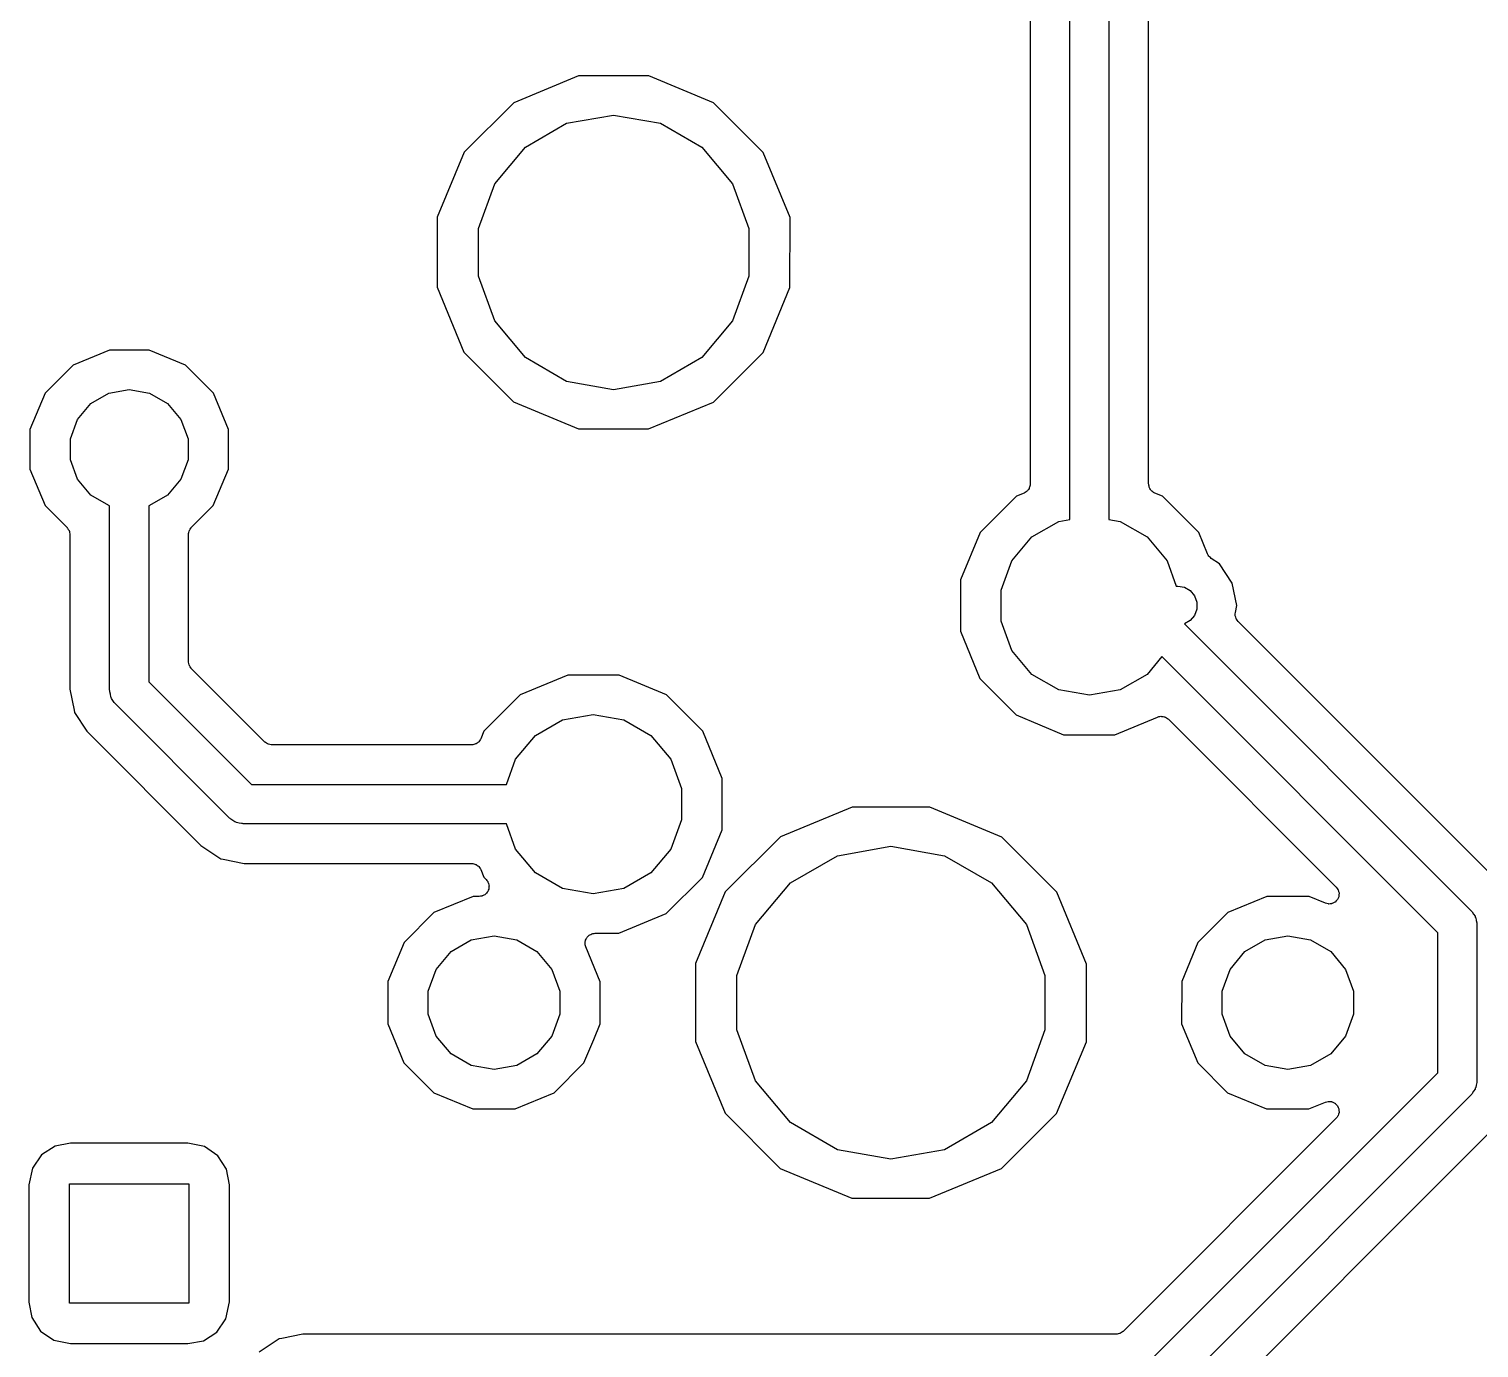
# Model space of a CAD drawing. Extents: x 30 to 169, y -146 to -30.
# Drawn here: x 71.72 to 90.28, y -121.42 to -104.54 of the extents above; entities that cross this region are included whole.
import ezdxf

# ---------------------------------------------------------------- set-up
doc = ezdxf.new("R2010")
doc.units = 0
doc.header["$MEASUREMENT"] = 0
doc.layers.add('BLACK', color=7, linetype='CONTINUOUS')

msp = doc.modelspace()

# ---------------------------------------------------------------- linework, layer by layer
at = {"layer": 'Black'}
for p, q in [((85.54, -98.29), (85.54, -110.817)), ((85.04, -110.817), (85.04, -98.3936)), ((86.048, -110.197), (86.048, -99.1065)), ((84.532, -101.864), (84.532, -110.362)), ((78.7528, -105.142), (77.9226, -105.485)), ((79.6511, -105.142), (78.7528, -105.142)), ((80.4807, -105.487), (79.6511, -105.142)), ((77.9226, -105.485), (77.2869, -106.119)), ((81.1154, -106.123), (80.4807, -105.487)), ((78.0708, -106.054), (78.5992, -105.749)), ((78.5992, -105.749), (79.2, -105.643)), ((79.2, -105.643), (79.8008, -105.749)), ((79.8008, -105.749), (80.3292, -106.054)), ((77.2869, -106.119), (76.9424, -106.949)), ((77.6787, -106.522), (78.0708, -106.054)), ((80.3292, -106.054), (80.7213, -106.522)), ((81.4584, -106.953), (81.1154, -106.123)), ((77.47, -107.095), (77.6787, -106.522)), ((80.7213, -106.522), (80.93, -107.095)), ((76.9424, -106.949), (76.9416, -107.847)), ((81.4576, -107.851), (81.4584, -106.953)), ((77.47, -107.705), (77.47, -107.095)), ((80.93, -107.095), (80.93, -107.705)), ((77.6787, -108.278), (77.47, -107.705)), ((80.93, -107.705), (80.7213, -108.278)), ((76.9416, -107.847), (77.2846, -108.677)), ((81.1131, -108.681), (81.4576, -107.851)), ((78.0708, -108.746), (77.6787, -108.278)), ((80.7213, -108.278), (80.3292, -108.746)), ((72.7485, -108.65), (72.2815, -108.843)), ((73.2537, -108.65), (72.7485, -108.65)), ((73.7203, -108.844), (73.2537, -108.65)), ((77.2846, -108.677), (77.9193, -109.313)), ((78.5992, -109.051), (78.0708, -108.746)), ((80.3292, -108.746), (79.8008, -109.051)), ((80.4774, -109.315), (81.1131, -108.681)), ((72.2815, -108.843), (71.924, -109.2)), ((74.0773, -109.202), (73.7203, -108.844)), ((79.2, -109.157), (78.5992, -109.051)), ((79.8008, -109.051), (79.2, -109.157)), ((71.924, -109.2), (71.7302, -109.666)), ((72.5083, -109.334), (72.7384, -109.201)), ((72.7384, -109.201), (73, -109.155)), ((73, -109.155), (73.2616, -109.201)), ((73.2616, -109.201), (73.4917, -109.334)), ((74.2702, -109.668), (74.0773, -109.202)), ((77.9193, -109.313), (78.7489, -109.658)), ((72.3376, -109.538), (72.5083, -109.334)), ((73.4917, -109.334), (73.6624, -109.538)), ((79.6472, -109.658), (80.4774, -109.315)), ((71.7302, -109.666), (71.7298, -110.172)), ((72.2467, -109.787), (72.3376, -109.538)), ((73.6624, -109.538), (73.7533, -109.787)), ((74.2698, -110.174), (74.2702, -109.668)), ((78.7489, -109.658), (79.6472, -109.658)), ((72.2467, -110.053), (72.2467, -109.787)), ((73.7533, -109.787), (73.7533, -110.053)), ((72.3376, -110.302), (72.2467, -110.053)), ((73.7533, -110.053), (73.6624, -110.302)), ((71.7298, -110.172), (71.9227, -110.638)), ((74.076, -110.64), (74.2698, -110.174)), ((86.048, -110.362), (86.048, -110.197)), ((72.5083, -110.506), (72.3376, -110.302)), ((73.6624, -110.302), (73.4917, -110.506)), ((84.5176, -110.421), (84.5092, -110.432)), ((84.5201, -110.413), (84.5176, -110.421)), ((84.5243, -110.405), (84.5201, -110.413)), ((84.5267, -110.392), (84.5243, -110.405)), ((84.5309, -110.379), (84.5267, -110.392)), ((84.532, -110.362), (84.5305, -110.37)), ((84.5305, -110.37), (84.5309, -110.379)), ((86.0494, -110.37), (86.048, -110.362)), ((86.0491, -110.379), (86.0494, -110.37)), ((86.0532, -110.392), (86.0491, -110.379)), ((86.0557, -110.406), (86.0532, -110.392)), ((86.0598, -110.413), (86.0557, -110.406)), ((86.0623, -110.421), (86.0598, -110.413)), ((86.0708, -110.432), (86.0623, -110.421)), ((72.7384, -110.639), (72.5083, -110.506)), ((73.4917, -110.506), (73.2616, -110.639)), ((84.356, -110.52), (83.8912, -110.984)), ((84.4535, -110.479), (84.356, -110.52)), ((84.4606, -110.475), (84.4535, -110.479)), ((84.4685, -110.472), (84.4606, -110.475)), ((84.4791, -110.463), (84.4685, -110.472)), ((84.4907, -110.456), (84.4791, -110.463)), ((84.4958, -110.449), (84.4907, -110.456)), ((84.5023, -110.444), (84.4958, -110.449)), ((84.5092, -110.432), (84.5023, -110.444)), ((86.0777, -110.444), (86.0708, -110.432)), ((86.0841, -110.449), (86.0777, -110.444)), ((86.0891, -110.456), (86.0841, -110.449)), ((86.1008, -110.463), (86.0891, -110.456)), ((86.1115, -110.472), (86.1008, -110.463)), ((86.1193, -110.475), (86.1115, -110.472)), ((86.1263, -110.48), (86.1193, -110.475)), ((86.2264, -110.521), (86.1263, -110.48)), ((86.6905, -110.986), (86.2264, -110.521)), ((71.9227, -110.638), (72.2049, -110.921)), ((72.75, -110.641), (72.7384, -110.639)), ((72.75, -113), (72.75, -110.641)), ((73.2616, -110.639), (73.25, -110.641)), ((73.25, -110.641), (73.25, -112.896)), ((73.7953, -110.921), (74.076, -110.64)), ((72.2049, -110.921), (72.2081, -110.926)), ((72.2081, -110.926), (72.2123, -110.929)), ((72.2123, -110.929), (72.2206, -110.944)), ((72.2206, -110.944), (72.2301, -110.957)), ((72.2301, -110.957), (72.2316, -110.963)), ((72.2316, -110.963), (72.2343, -110.967)), ((72.2343, -110.967), (72.2372, -110.984)), ((72.2372, -110.984), (72.2415, -111)), ((73.7585, -110.999), (73.7628, -110.983)), ((73.7628, -110.983), (73.7657, -110.967)), ((73.7657, -110.967), (73.7685, -110.962)), ((73.7685, -110.962), (73.7699, -110.957)), ((73.7699, -110.957), (73.7794, -110.943)), ((73.7794, -110.943), (73.7877, -110.929)), ((73.7877, -110.929), (73.792, -110.925)), ((73.792, -110.925), (73.7953, -110.921)), ((83.8912, -110.984), (83.6393, -111.59)), ((84.5525, -111.041), (84.8976, -110.842)), ((84.8976, -110.842), (85.04, -110.817)), ((85.54, -110.817), (85.6824, -110.842)), ((85.6824, -110.842), (86.0275, -111.041)), ((72.2415, -111), (72.241, -111.005)), ((72.241, -111.005), (72.242, -111.011)), ((72.242, -111.011), (72.242, -112.987)), ((73.758, -111.01), (73.759, -111.005)), ((73.758, -112.633), (73.758, -111.01)), ((73.759, -111.005), (73.7585, -110.999)), ((84.2964, -111.346), (84.5525, -111.041)), ((86.0275, -111.041), (86.2836, -111.346)), ((86.8033, -111.259), (86.6905, -110.986)), ((84.1601, -111.721), (84.2964, -111.346)), ((86.2836, -111.346), (86.4015, -111.67)), ((86.8115, -111.272), (86.8033, -111.259)), ((86.8183, -111.286), (86.8115, -111.272)), ((86.8233, -111.291), (86.8183, -111.286)), ((86.827, -111.296), (86.8233, -111.291)), ((86.8391, -111.306), (86.827, -111.296)), ((86.8501, -111.316), (86.8391, -111.306)), ((86.9542, -111.386), (86.8501, -111.316)), ((87.118, -111.631), (86.9542, -111.386)), ((83.6393, -111.59), (83.6387, -112.247)), ((84.1601, -112.119), (84.1601, -111.721)), ((86.4015, -111.67), (86.42, -111.67)), ((86.42, -111.67), (86.5055, -111.685)), ((86.5055, -111.685), (86.5807, -111.728)), ((87.1755, -111.92), (87.118, -111.631)), ((86.5807, -111.728), (86.6365, -111.795)), ((86.6365, -111.795), (86.6662, -111.877)), ((86.6662, -111.877), (86.6662, -111.963)), ((86.6365, -112.045), (86.5807, -112.112)), ((86.6662, -111.963), (86.6365, -112.045)), ((87.1563, -112.042), (87.1579, -112.024)), ((87.1574, -112.046), (87.1563, -112.042)), ((87.1573, -112.051), (87.1574, -112.046)), ((87.1631, -112.068), (87.1573, -112.051)), ((87.1579, -112.024), (87.1583, -112.007)), ((87.1583, -112.007), (87.1755, -111.92)), ((87.1678, -112.085), (87.1631, -112.068)), ((87.1702, -112.088), (87.1678, -112.085)), ((87.1715, -112.092), (87.1702, -112.088)), ((87.1828, -112.106), (87.1715, -112.092)), ((83.6387, -112.247), (83.8895, -112.854)), ((84.2964, -112.494), (84.1601, -112.119)), ((86.5807, -112.112), (86.5074, -112.154)), ((86.5074, -112.154), (90.1768, -115.823)), ((87.1931, -112.121), (87.1828, -112.106)), ((90.5271, -115.455), (87.1931, -112.121)), ((73.759, -112.639), (73.758, -112.633)), ((73.7585, -112.644), (73.759, -112.639)), ((73.7628, -112.661), (73.7585, -112.644)), ((84.5525, -112.799), (84.2964, -112.494)), ((86.2182, -112.572), (86.0275, -112.799)), ((89.75, -116.104), (86.2182, -112.572)), ((73.7657, -112.677), (73.7628, -112.661)), ((73.7685, -112.682), (73.7657, -112.677)), ((73.7699, -112.687), (73.7685, -112.682)), ((73.7794, -112.701), (73.7699, -112.687)), ((73.7877, -112.715), (73.7794, -112.701)), ((73.792, -112.719), (73.7877, -112.715)), ((73.7952, -112.723), (73.792, -112.719)), ((74.7368, -113.665), (73.7952, -112.723)), ((78.613, -112.809), (78.006, -113.06)), ((79.2698, -112.809), (78.613, -112.809)), ((79.8764, -113.061), (79.2698, -112.809)), ((84.8976, -112.998), (84.5525, -112.799)), ((86.0275, -112.799), (85.6824, -112.998)), ((72.242, -112.987), (72.2957, -113.258)), ((72.7519, -113.011), (72.75, -113)), ((72.751, -113.022), (72.7519, -113.011)), ((72.7594, -113.053), (72.751, -113.022)), ((73.25, -112.896), (74.5636, -114.21)), ((83.8895, -112.854), (84.3536, -113.319)), ((85.29, -113.067), (84.8976, -112.998)), ((85.6824, -112.998), (85.29, -113.067)), ((72.7651, -113.086), (72.7594, -113.053)), ((72.7706, -113.095), (72.7651, -113.086)), ((72.7734, -113.106), (72.7706, -113.095)), ((72.7922, -113.132), (72.7734, -113.106)), ((72.8085, -113.161), (72.7922, -113.132)), ((72.8169, -113.168), (72.8085, -113.161)), ((72.8232, -113.177), (72.8169, -113.168)), ((74.2832, -114.637), (72.8232, -113.177)), ((78.006, -113.06), (77.5412, -113.524)), ((80.3405, -113.526), (79.8764, -113.061)), ((72.2957, -113.258), (72.2957, -113.258)), ((72.2957, -113.258), (72.302, -113.289)), ((72.302, -113.289), (72.4587, -113.524)), ((78.2025, -113.581), (78.5476, -113.382)), ((78.5476, -113.382), (78.94, -113.313)), ((78.94, -113.313), (79.3324, -113.382)), ((79.3324, -113.382), (79.6775, -113.581)), ((84.3536, -113.319), (84.9602, -113.571)), ((85.617, -113.571), (86.163, -113.346)), ((86.163, -113.346), (86.1711, -113.344)), ((86.1711, -113.344), (86.1786, -113.34)), ((86.1786, -113.34), (86.1925, -113.339)), ((86.1925, -113.339), (86.206, -113.336)), ((86.206, -113.336), (86.2143, -113.337)), ((86.2143, -113.337), (86.2225, -113.337)), ((86.2225, -113.337), (86.236, -113.34)), ((86.236, -113.34), (86.2498, -113.342)), ((86.2498, -113.342), (86.2571, -113.346)), ((86.2571, -113.346), (86.2651, -113.348)), ((86.2651, -113.348), (86.2765, -113.356)), ((86.2765, -113.356), (86.2889, -113.362)), ((86.2889, -113.362), (86.2945, -113.368)), ((86.2945, -113.368), (86.3013, -113.373)), ((86.3013, -113.373), (88.4491, -115.521)), ((72.4587, -113.524), (72.4729, -113.545)), ((72.4729, -113.545), (73.9152, -114.987)), ((77.5412, -113.524), (77.4996, -113.624)), ((77.9464, -113.886), (78.2025, -113.581)), ((79.6775, -113.581), (79.9336, -113.886)), ((80.5913, -114.133), (80.3405, -113.526)), ((84.9602, -113.571), (85.617, -113.571)), ((74.7414, -113.668), (74.7368, -113.665)), ((74.7449, -113.672), (74.7414, -113.668)), ((74.7593, -113.681), (74.7449, -113.672)), ((74.7729, -113.69), (74.7593, -113.681)), ((74.7783, -113.692), (74.7729, -113.69)), ((74.7831, -113.694), (74.7783, -113.692)), ((74.7995, -113.697), (74.7831, -113.694)), ((74.8155, -113.702), (74.7995, -113.697)), ((74.8211, -113.701), (74.8155, -113.702)), ((74.8266, -113.702), (74.8211, -113.701)), ((77.3823, -113.702), (74.8266, -113.702)), ((77.3905, -113.701), (77.3823, -113.702)), ((77.3988, -113.701), (77.3905, -113.701)), ((77.412, -113.697), (77.3988, -113.701)), ((77.4257, -113.694), (77.412, -113.697)), ((77.4329, -113.69), (77.4257, -113.694)), ((77.4408, -113.688), (77.4329, -113.69)), ((77.4519, -113.679), (77.4408, -113.688)), ((77.4639, -113.672), (77.4519, -113.679)), ((77.4693, -113.666), (77.4639, -113.672)), ((77.4759, -113.661), (77.4693, -113.666)), ((77.4833, -113.649), (77.4759, -113.661)), ((77.4923, -113.638), (77.4833, -113.649)), ((77.4951, -113.631), (77.4923, -113.638)), ((77.4996, -113.624), (77.4951, -113.631)), ((77.8285, -114.21), (77.9464, -113.886)), ((79.9336, -113.886), (80.0699, -114.261)), ((80.5907, -114.79), (80.5913, -114.133)), ((74.5636, -114.21), (77.8285, -114.21)), ((80.0699, -114.261), (80.0699, -114.659)), ((82.2545, -114.498), (81.3346, -114.878)), ((83.2498, -114.499), (82.2545, -114.498)), ((84.1691, -114.88), (83.2498, -114.499)), ((74.2922, -114.643), (74.2832, -114.637)), ((74.2993, -114.652), (74.2922, -114.643)), ((74.3276, -114.668), (74.2993, -114.652)), ((74.3543, -114.687), (74.3276, -114.668)), ((74.365, -114.689), (74.3543, -114.687)), ((74.3745, -114.695), (74.365, -114.689)), ((74.4067, -114.701), (74.3745, -114.695)), ((80.0699, -114.659), (79.9336, -115.034)), ((74.4382, -114.709), (74.4067, -114.701)), ((74.4492, -114.708), (74.4382, -114.709)), ((74.46, -114.71), (74.4492, -114.708)), ((77.8285, -114.71), (74.46, -114.71)), ((77.9464, -115.034), (77.8285, -114.71)), ((80.3388, -115.396), (80.5907, -114.79)), ((81.3346, -114.878), (80.6302, -115.581)), ((84.8722, -115.585), (84.1691, -114.88)), ((73.9152, -114.987), (74.1709, -115.158)), ((78.2025, -115.339), (77.9464, -115.034)), ((79.9336, -115.034), (79.6775, -115.339)), ((82.0654, -115.119), (82.75, -114.998)), ((82.75, -114.998), (83.4346, -115.119)), ((74.1709, -115.158), (74.2023, -115.164)), ((74.2023, -115.164), (74.2023, -115.164)), ((74.2023, -115.164), (74.4725, -115.218)), ((74.4725, -115.218), (77.3819, -115.218)), ((77.3819, -115.218), (77.3902, -115.219)), ((77.3902, -115.219), (77.3986, -115.219)), ((77.3986, -115.219), (77.4117, -115.223)), ((77.4117, -115.223), (77.4253, -115.226)), ((77.4253, -115.226), (77.4326, -115.23)), ((77.4326, -115.23), (77.4406, -115.232)), ((77.4406, -115.232), (77.4516, -115.241)), ((77.4516, -115.241), (77.4635, -115.248)), ((77.4635, -115.248), (77.4689, -115.254)), ((81.4634, -115.467), (82.0654, -115.119)), ((83.4346, -115.119), (84.0365, -115.467)), ((77.4689, -115.254), (77.4756, -115.259)), ((77.4756, -115.259), (77.483, -115.271)), ((77.483, -115.271), (77.4919, -115.281)), ((77.4919, -115.281), (77.4947, -115.289)), ((77.4947, -115.289), (77.4993, -115.297)), ((77.4993, -115.297), (77.5395, -115.394)), ((77.5395, -115.394), (77.5697, -115.424)), ((77.5697, -115.424), (77.5792, -115.438)), ((77.5792, -115.438), (77.5899, -115.451)), ((78.5476, -115.538), (78.2025, -115.339)), ((79.6775, -115.339), (79.3324, -115.538)), ((79.874, -115.86), (80.3388, -115.396)), ((77.5526, -115.618), (77.5375, -115.625)), ((77.5565, -115.614), (77.5526, -115.618)), ((77.5614, -115.611), (77.5565, -115.614)), ((77.572, -115.599), (77.5614, -115.611)), ((77.5838, -115.587), (77.572, -115.599)), ((77.5861, -115.582), (77.5838, -115.587)), ((77.5897, -115.578), (77.5861, -115.582)), ((77.5954, -115.562), (77.5897, -115.578)), ((77.5899, -115.451), (77.5918, -115.456)), ((77.5918, -115.456), (77.595, -115.46)), ((77.595, -115.46), (77.5992, -115.476)), ((77.6025, -115.547), (77.5954, -115.562)), ((77.5992, -115.476), (77.6049, -115.492)), ((77.6029, -115.541), (77.6025, -115.547)), ((77.6049, -115.536), (77.6029, -115.541)), ((77.6049, -115.492), (77.6049, -115.498)), ((77.6049, -115.498), (77.6063, -115.503)), ((77.6063, -115.503), (77.6049, -115.519)), ((77.6049, -115.519), (77.6049, -115.536)), ((78.94, -115.607), (78.5476, -115.538)), ((79.3324, -115.538), (78.94, -115.607)), ((80.6302, -115.581), (80.2485, -116.5)), ((81.0166, -115.999), (81.4634, -115.467)), ((84.0365, -115.467), (84.4834, -115.999)), ((85.2523, -116.505), (84.8722, -115.585)), ((88.4491, -115.521), (88.4602, -115.537)), ((88.4602, -115.537), (88.472, -115.552)), ((88.472, -115.552), (88.4728, -115.555)), ((88.4728, -115.555), (88.4744, -115.557)), ((88.4744, -115.557), (88.4794, -115.576)), ((88.4794, -115.576), (88.4852, -115.594)), ((88.4841, -115.619), (88.4833, -115.638)), ((88.4858, -115.6), (88.4841, -115.619)), ((88.4852, -115.594), (88.4851, -115.597)), ((88.4851, -115.597), (88.4858, -115.6)), ((77.4009, -115.641), (76.9013, -115.847)), ((77.4797, -115.641), (77.4009, -115.641)), ((77.4961, -115.638), (77.4797, -115.641)), ((77.5126, -115.637), (77.4961, -115.638)), ((77.5176, -115.634), (77.5126, -115.637)), ((77.5231, -115.633), (77.5176, -115.634)), ((77.5375, -115.625), (77.5231, -115.633)), ((87.5609, -115.641), (87.0613, -115.847)), ((88.1015, -115.641), (87.5609, -115.641)), ((88.3106, -115.728), (88.1015, -115.641)), ((88.3295, -115.732), (88.3106, -115.728)), ((88.3482, -115.737), (88.3295, -115.732)), ((88.351, -115.737), (88.3482, -115.737)), ((88.3536, -115.738), (88.351, -115.737)), ((88.3729, -115.735), (88.3536, -115.738)), ((88.3922, -115.734), (88.3729, -115.735)), ((88.3947, -115.732), (88.3922, -115.734)), ((88.3974, -115.732), (88.3947, -115.732)), ((88.4146, -115.723), (88.3974, -115.732)), ((88.4321, -115.715), (88.4146, -115.723)), ((88.4341, -115.713), (88.4321, -115.715)), ((88.4365, -115.712), (88.4341, -115.713)), ((88.4496, -115.697), (88.4365, -115.712)), ((88.4633, -115.684), (88.4496, -115.697)), ((88.4645, -115.681), (88.4633, -115.684)), ((88.4663, -115.679), (88.4645, -115.681)), ((88.4738, -115.661), (88.4663, -115.679)), ((88.482, -115.644), (88.4738, -115.661)), ((88.4822, -115.641), (88.482, -115.644)), ((88.4833, -115.638), (88.4822, -115.641)), ((76.9013, -115.847), (76.5187, -116.229)), ((79.267, -116.111), (79.874, -115.86)), ((87.0613, -115.847), (86.6787, -116.229)), ((90.1768, -115.823), (90.1831, -115.832)), ((90.1831, -115.832), (90.1915, -115.839)), ((90.1915, -115.839), (90.2078, -115.868)), ((90.2078, -115.868), (90.2266, -115.894)), ((90.2266, -115.894), (90.2294, -115.905)), ((90.2294, -115.905), (90.2349, -115.914)), ((90.2349, -115.914), (90.2406, -115.947)), ((90.2406, -115.947), (90.249, -115.978)), ((90.249, -115.978), (90.2481, -115.989)), ((90.2481, -115.989), (90.25, -116)), ((77.3779, -116.197), (77.67, -116.146)), ((77.67, -116.146), (77.9621, -116.197)), ((78.8482, -116.187), (78.853, -116.174)), ((78.853, -116.174), (78.8584, -116.168)), ((78.8584, -116.168), (78.8622, -116.161)), ((78.8622, -116.161), (78.8724, -116.151)), ((78.8724, -116.151), (78.8814, -116.141)), ((78.8814, -116.141), (78.8886, -116.136)), ((78.8886, -116.136), (78.8948, -116.131)), ((78.8948, -116.131), (78.9076, -116.126)), ((78.9076, -116.126), (78.9196, -116.119)), ((78.9196, -116.119), (78.9278, -116.117)), ((78.9278, -116.117), (78.9355, -116.114)), ((78.9355, -116.114), (78.9494, -116.113)), ((78.9494, -116.113), (78.963, -116.111)), ((78.963, -116.111), (79.267, -116.111)), ((80.7789, -116.652), (81.0166, -115.999)), ((84.4834, -115.999), (84.7211, -116.652)), ((87.5379, -116.197), (87.83, -116.146)), ((87.83, -116.146), (88.1221, -116.197)), ((89.75, -117.896), (89.75, -116.104)), ((90.25, -116), (90.25, -118)), ((76.5187, -116.229), (76.3113, -116.729)), ((76.9303, -116.573), (77.121, -116.346)), ((77.121, -116.346), (77.3779, -116.197)), ((77.9621, -116.197), (78.219, -116.346)), ((78.219, -116.346), (78.4097, -116.573)), ((78.836, -116.243), (78.8378, -116.23)), ((78.8378, -116.252), (78.836, -116.243)), ((78.8378, -116.23), (78.8379, -116.216)), ((78.8378, -116.26), (78.8378, -116.252)), ((78.8425, -116.273), (78.8378, -116.26)), ((78.8379, -116.216), (78.8407, -116.208)), ((78.8407, -116.208), (78.8418, -116.2)), ((78.8418, -116.2), (78.8482, -116.187)), ((78.8455, -116.287), (78.8425, -116.273)), ((79.0291, -116.731), (78.8455, -116.287)), ((86.6787, -116.229), (86.4713, -116.729)), ((87.0903, -116.573), (87.281, -116.346)), ((87.281, -116.346), (87.5379, -116.197)), ((88.1221, -116.197), (88.379, -116.346)), ((88.379, -116.346), (88.5697, -116.573)), ((80.2485, -116.5), (80.2477, -117.495)), ((85.2515, -117.5), (85.2523, -116.505)), ((76.3113, -116.729), (76.3109, -117.269)), ((76.8288, -116.852), (76.9303, -116.573)), ((78.4097, -116.573), (78.5112, -116.852)), ((79.0287, -117.271), (79.0291, -116.731)), ((80.7789, -117.348), (80.7789, -116.652)), ((84.7211, -116.652), (84.7211, -117.348)), ((86.4713, -116.729), (86.4709, -117.269)), ((86.9888, -116.852), (87.0903, -116.573)), ((88.5697, -116.573), (88.6712, -116.852)), ((76.8288, -117.148), (76.8288, -116.852)), ((78.5112, -116.852), (78.5112, -117.148)), ((86.9888, -117.148), (86.9888, -116.852)), ((88.6712, -116.852), (88.6712, -117.148)), ((76.3109, -117.269), (76.5173, -117.769)), ((76.9303, -117.427), (76.8288, -117.148)), ((78.5112, -117.148), (78.4097, -117.427)), ((78.9454, -117.472), (79.0287, -117.271)), ((86.4709, -117.269), (86.6773, -117.769)), ((87.0903, -117.427), (86.9888, -117.148)), ((88.6712, -117.148), (88.5697, -117.427)), ((77.121, -117.654), (76.9303, -117.427)), ((78.4097, -117.427), (78.219, -117.654)), ((78.8213, -117.771), (78.9454, -117.472)), ((81.0166, -118.001), (80.7789, -117.348)), ((84.7211, -117.348), (84.4834, -118.001)), ((87.281, -117.654), (87.0903, -117.427)), ((88.5697, -117.427), (88.379, -117.654)), ((77.3779, -117.803), (77.121, -117.654)), ((78.219, -117.654), (77.9621, -117.803)), ((80.2477, -117.495), (80.6278, -118.415)), ((84.8698, -118.419), (85.2515, -117.5)), ((87.5379, -117.803), (87.281, -117.654)), ((88.379, -117.654), (88.1221, -117.803)), ((76.5173, -117.769), (76.8992, -118.151)), ((77.67, -117.854), (77.3779, -117.803)), ((77.9621, -117.803), (77.67, -117.854)), ((78.4387, -118.153), (78.8213, -117.771)), ((86.6773, -117.769), (87.0592, -118.151)), ((87.83, -117.854), (87.5379, -117.803)), ((88.1221, -117.803), (87.83, -117.854)), ((81.4634, -118.533), (81.0166, -118.001)), ((84.4834, -118.001), (84.0365, -118.533)), ((85.8964, -121.75), (89.75, -117.896)), ((90.249, -118.022), (90.2406, -118.053)), ((90.25, -118), (90.2481, -118.011)), ((90.2481, -118.011), (90.249, -118.022)), ((76.8992, -118.151), (77.3985, -118.359)), ((77.9391, -118.359), (78.4387, -118.153)), ((90.1768, -118.177), (86.1768, -122.177)), ((87.0592, -118.151), (87.5585, -118.359)), ((90.1831, -118.168), (90.1768, -118.177)), ((90.1915, -118.161), (90.1831, -118.168)), ((90.2078, -118.132), (90.1915, -118.161)), ((90.2266, -118.106), (90.2078, -118.132)), ((90.2294, -118.095), (90.2266, -118.106)), ((90.2349, -118.086), (90.2294, -118.095)), ((90.2406, -118.053), (90.2349, -118.086)), ((77.3985, -118.359), (77.9391, -118.359)), ((87.5585, -118.359), (88.0991, -118.359)), ((88.0991, -118.359), (88.3109, -118.272)), ((88.3109, -118.272), (88.3297, -118.267)), ((88.3297, -118.267), (88.3484, -118.262)), ((88.3484, -118.262), (88.3512, -118.263)), ((88.3512, -118.263), (88.354, -118.262)), ((88.354, -118.262), (88.3731, -118.265)), ((88.3731, -118.265), (88.3923, -118.266)), ((88.3923, -118.266), (88.3949, -118.268)), ((88.3949, -118.268), (88.3977, -118.268)), ((88.3977, -118.268), (88.4148, -118.277)), ((88.4148, -118.277), (88.4323, -118.285)), ((88.4323, -118.285), (88.4343, -118.287)), ((88.4343, -118.287), (88.4368, -118.288)), ((88.4368, -118.288), (88.4498, -118.303)), ((88.4498, -118.303), (88.4635, -118.316)), ((88.4635, -118.316), (88.4647, -118.319)), ((88.4647, -118.319), (88.4666, -118.321)), ((88.4666, -118.321), (88.474, -118.339)), ((88.474, -118.339), (88.4821, -118.356)), ((88.4853, -118.406), (88.4795, -118.424)), ((88.4821, -118.356), (88.4824, -118.359)), ((88.4824, -118.359), (88.4834, -118.362)), ((88.4834, -118.362), (88.4843, -118.381)), ((88.4843, -118.381), (88.4859, -118.4)), ((88.4859, -118.4), (88.4852, -118.403)), ((88.4852, -118.403), (88.4853, -118.406)), ((80.6278, -118.415), (81.3309, -119.12)), ((82.0654, -118.881), (81.4634, -118.533)), ((84.0365, -118.533), (83.4346, -118.881)), ((84.1654, -119.122), (84.8698, -118.419)), ((88.4492, -118.479), (85.7232, -121.205)), ((88.4603, -118.463), (88.4492, -118.479)), ((88.472, -118.448), (88.4603, -118.463)), ((88.4729, -118.445), (88.472, -118.448)), ((88.4745, -118.443), (88.4729, -118.445)), ((88.4795, -118.424), (88.4745, -118.443)), ((89.8438, -119.228), (90.5271, -118.545)), ((71.8769, -118.947), (71.7609, -119.117)), ((72.0505, -118.835), (71.8769, -118.947)), ((72.2498, -118.798), (72.0505, -118.835)), ((73.7493, -118.798), (72.2498, -118.798)), ((73.9635, -118.841), (73.7493, -118.798)), ((74.1332, -118.957), (73.9635, -118.841)), ((74.2449, -119.131), (74.1332, -118.957)), ((82.75, -119.002), (82.0654, -118.881)), ((83.4346, -118.881), (82.75, -119.002)), ((71.7609, -119.117), (71.7176, -119.331)), ((74.2824, -119.33), (74.2449, -119.131)), ((81.3309, -119.12), (82.2502, -119.501)), ((83.2455, -119.502), (84.1654, -119.122)), ((71.7176, -119.331), (71.7176, -120.83)), ((72.238, -120.842), (72.238, -119.318)), ((72.238, -119.318), (73.762, -119.318)), ((73.762, -119.318), (73.762, -120.842)), ((74.2824, -120.829), (74.2824, -119.33)), ((86.5448, -122.527), (89.8438, -119.228)), ((89.8438, -119.228), (89.8438, -119.228)), ((82.2502, -119.501), (83.2455, -119.502)), ((71.7176, -120.83), (71.7551, -121.029)), ((73.762, -120.842), (72.238, -120.842)), ((74.2391, -121.043), (74.2824, -120.829)), ((71.7551, -121.029), (71.8668, -121.203)), ((74.1231, -121.213), (74.2391, -121.043)), ((71.8668, -121.203), (72.0365, -121.319)), ((72.0365, -121.319), (72.2507, -121.362)), ((72.2507, -121.362), (73.7502, -121.362)), ((73.7502, -121.362), (73.9495, -121.325)), ((73.9495, -121.325), (74.1231, -121.213)), ((74.9209, -121.302), (74.6652, -121.473)), ((74.9523, -121.296), (74.9209, -121.302)), ((75.2225, -121.242), (74.9523, -121.296)), ((74.9523, -121.296), (74.9523, -121.296)), ((85.6334, -121.242), (75.2225, -121.242)), ((85.6389, -121.241), (85.6334, -121.242)), ((85.6445, -121.242), (85.6389, -121.241)), ((85.6605, -121.237), (85.6445, -121.242)), ((85.6769, -121.234), (85.6605, -121.237)), ((85.6817, -121.232), (85.6769, -121.234)), ((85.6871, -121.23), (85.6817, -121.232)), ((85.7007, -121.221), (85.6871, -121.23)), ((85.7151, -121.212), (85.7007, -121.221)), ((85.7186, -121.208), (85.7151, -121.212)), ((85.7232, -121.205), (85.7186, -121.208))]:
    msp.add_line(p, q, dxfattribs=at)

doc.saveas('drawing.dxf')
